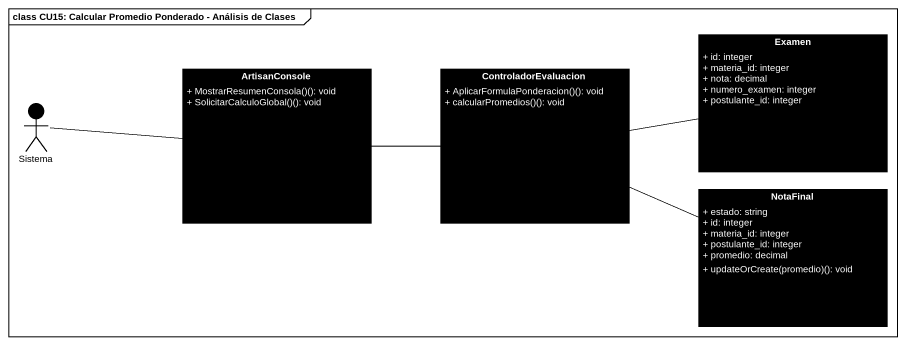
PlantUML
@startuml
mainframe class CU15: Calcular Promedio Ponderado - Análisis de Clases
allowmixing
hide circle
hide empty members
skinparam classAttributeIconSize 0
class Examen #000000 {
  + id: integer
  + materia_id: integer
  + nota: decimal
  + numero_examen: integer
  + postulante_id: integer
}
class ArtisanConsole #000000 {
  + MostrarResumenConsola()(): void
  + SolicitarCalculoGlobal()(): void
}
class ControladorEvaluacion #000000 {
  + AplicarFormulaPonderacion()(): void
  + calcularPromedios()(): void
}
actor Sistema #000000
class NotaFinal #000000 {
  + estado: string
  + id: integer
  + materia_id: integer
  + postulante_id: integer
  + promedio: decimal
  + updateOrCreate(promedio)(): void
}
ArtisanConsole -right- ControladorEvaluacion
ControladorEvaluacion -right- Examen
ControladorEvaluacion -right- NotaFinal
Sistema -right- ArtisanConsole
@enduml
